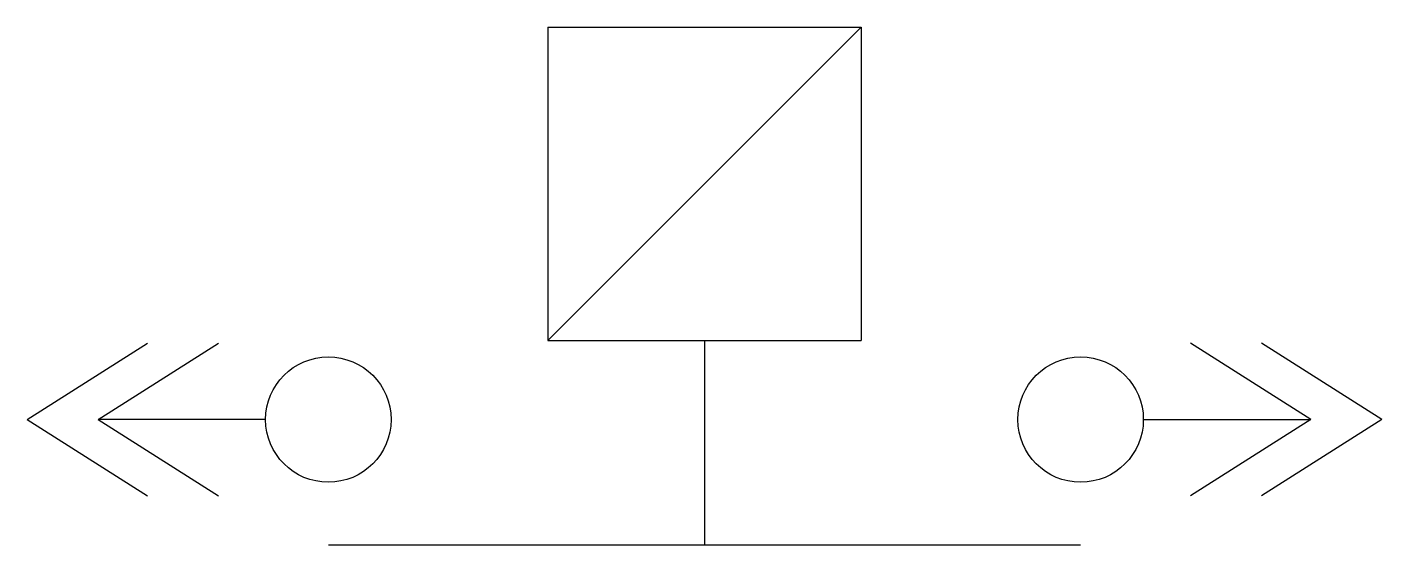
# Model space of a CAD drawing. Header units: millimetres. Extents: x -2936.118 to -2935.217, y 3737.695 to 3738.039.
import ezdxf

# ---------------------------------------------------------------- set-up
doc = ezdxf.new("R2010")
doc.units = ezdxf.units.MM
doc.header["$LTSCALE"] = 10
doc.layers.add('Ele_diagramas', color=2, linetype='Continuous')

msp = doc.modelspace()

# ---------------------------------------------------------------- linework, layer by layer
at = {"layer": 'Ele_diagramas', "color": 3}
for p, q in [((-2935.77182, 3738.03914), (-2935.77182, 3737.83081)), ((-2935.77182, 3738.03914), (-2935.56349, 3738.03914)), ((-2935.77182, 3737.83081), (-2935.56349, 3738.03914)), ((-2935.56349, 3738.03914), (-2935.56349, 3737.83081)), ((-2935.77182, 3737.83081), (-2935.56349, 3737.83081)), ((-2935.66766, 3737.83081), (-2935.66766, 3737.6948))]:
    msp.add_line(p, q, dxfattribs=at)
at = {"layer": 'Ele_diagramas', "color": 2}
for p, q in [((-2936.11789, 3737.77814), (-2936.03783, 3737.82887)), ((-2936.07068, 3737.77814), (-2935.99061, 3737.82887)), ((-2935.26464, 3737.77814), (-2935.3447, 3737.82887)), ((-2935.21742, 3737.77814), (-2935.29748, 3737.82887)), ((-2936.11789, 3737.77814), (-2936.03783, 3737.72741)), ((-2936.07068, 3737.77814), (-2935.99061, 3737.72741)), ((-2935.95932, 3737.77814), (-2936.07068, 3737.77814)), ((-2935.37599, 3737.77814), (-2935.26464, 3737.77814)), ((-2935.26464, 3737.77814), (-2935.3447, 3737.72741)), ((-2935.21742, 3737.77814), (-2935.29748, 3737.72741))]:
    msp.add_line(p, q, dxfattribs=at)
at = {"layer": 'Ele_diagramas', "color": 4}
msp.add_line((-2935.91766, 3737.6948), (-2935.41766, 3737.6948), dxfattribs=at)
at = {"layer": 'Ele_diagramas', "color": 2}
for centre in [(-2935.91766, 3737.77814), (-2935.41766, 3737.77814)]:
    msp.add_circle(centre, 0.04167, dxfattribs=at)

doc.saveas('drawing.dxf')
